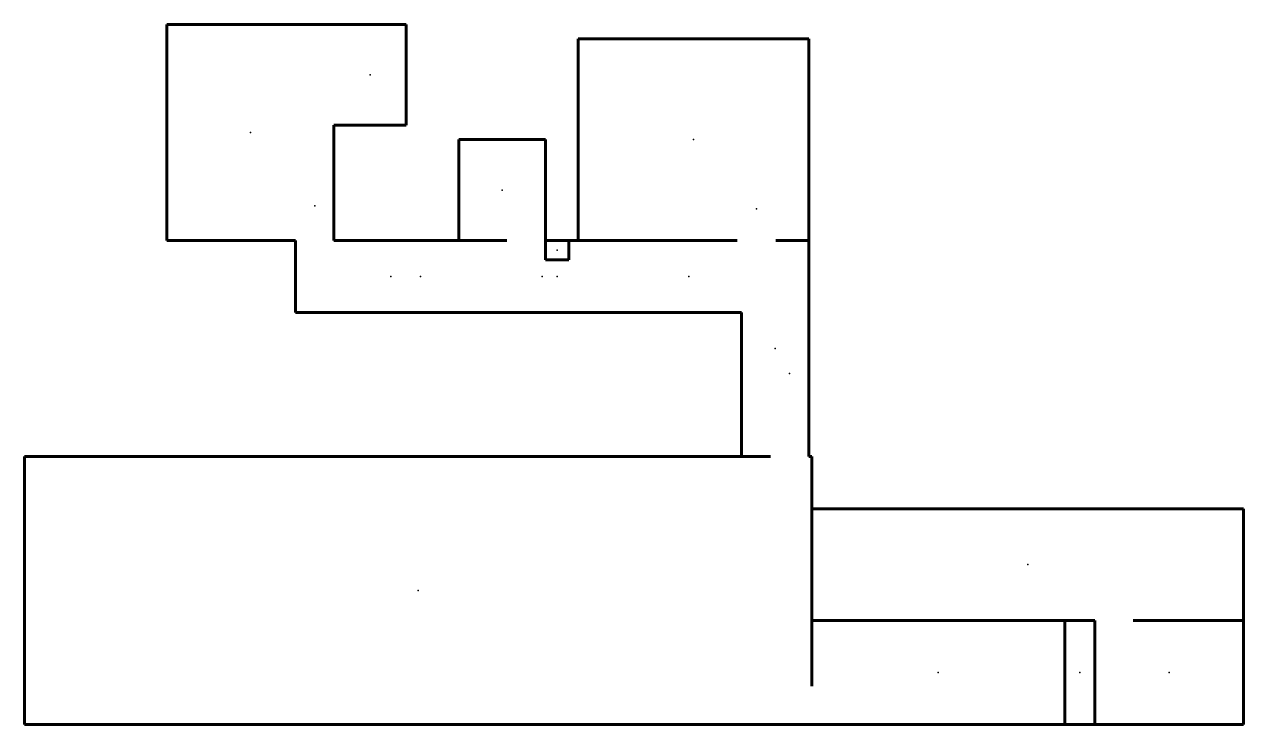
# Model space of a CAD drawing. Header units: millimetres. Extents: x -82 to 172, y -28 to 118.
import ezdxf

# ---------------------------------------------------------------- set-up
doc = ezdxf.new("R2010")
doc.units = ezdxf.units.MM
doc.linetypes.add('K5LT_BASIC', pattern=[0])

msp = doc.modelspace()

# ---------------------------------------------------------------- linework, layer by layer
at = {"color": 143, "linetype": 'K5LT_BASIC', "lineweight": 60, "true_color": 0x33acca}
for p, q in [((-52.3, 72.9), (-52.3, 117.9)), ((-52.3, 117.9), (-17.5, 117.9)), ((-2.5, 117.9), (-17.5, 117.9)), ((-2.5, 96.9), (-2.5, 117.9)), ((33.35, 72.9), (33.35, 114.9)), ((33.35, 114.9), (81.35, 114.9)), ((81.35, 114.9), (81.35, 72.9)), ((-17.5, 96.9), (-2.5, 96.9)), ((-17.5, 96.9), (-17.5, 72.9)), ((8.5, 72.9), (8.5, 93.9)), ((8.5, 93.9), (26.5, 93.9)), ((26.5, 93.9), (26.5, 72.9)), ((-25.5, 72.9), (-52.3, 72.9)), ((-25.5, 72.9), (-25.5, 57.9)), ((18.5, 72.9), (-17.5, 72.9)), ((18.5, 72.9), (8.5, 72.9)), ((26.5, 68.9), (26.5, 72.9)), ((26.5, 72.9), (31.35, 72.9)), ((31.35, 72.9), (31.35, 68.9)), ((33.35, 72.9), (31.35, 72.9)), ((33.35, 72.9), (66.45, 72.9)), ((74.45, 72.9), (81.35, 72.9)), ((81.35, 72.9), (74.45, 72.9)), ((81.35, 72.9), (81.35, 27.9)), ((81.35, 57.9), (81.35, 72.9)), ((31.35, 68.9), (26.5, 68.9)), ((-25.5, 57.9), (26.5, 57.9)), ((31.35, 57.9), (26.5, 57.9)), ((31.35, 57.9), (67.35, 57.9)), ((67.35, 27.9), (67.35, 57.9)), ((-81.95, 27.9), (-81.95, -27.9)), ((73.35, 27.9), (-81.95, 27.9)), ((73.35, 27.9), (67.35, 27.9)), ((81.95, 27.9), (81.35, 27.9)), ((81.95, -6.2), (81.95, 27.9)), ((171.85, 17.05), (81.95, 17.05)), ((171.85, -6.2), (171.85, 17.05)), ((134.65, -6.2), (81.95, -6.2)), ((81.95, -6.2), (140.85, -6.2)), ((81.95, -6.2), (81.95, -19.9)), ((134.65, -27.9), (134.65, -6.2)), ((134.65, -6.2), (140.85, -6.2)), ((140.85, -6.2), (140.85, -27.9)), ((171.85, -6.2), (148.85, -6.2)), ((171.85, -27.9), (171.85, -6.2)), ((-81.95, -27.9), (81.95, -27.9)), ((81.95, -27.9), (134.65, -27.9)), ((140.85, -27.9), (134.65, -27.9)), ((140.85, -27.9), (171.85, -27.9))]:
    msp.add_line(p, q, dxfattribs=at)
for p in [(-10, 107.4), (-34.9, 95.4), (57.35, 93.9), (17.5, 83.4), (-21.5, 80.123), (70.45, 79.501), (28.925, 70.9), (-5.65, 65.4), (0.5, 65.4), (25.85, 65.4), (28.925, 65.4), (56.35, 65.4), (74.35, 50.4), (77.35, 45.2), (126.9, 5.425), (0, 0), (108.3, -17.05), (137.75, -17.05), (156.35, -17.05)]:
    msp.add_point(p)

doc.saveas('drawing.dxf')
